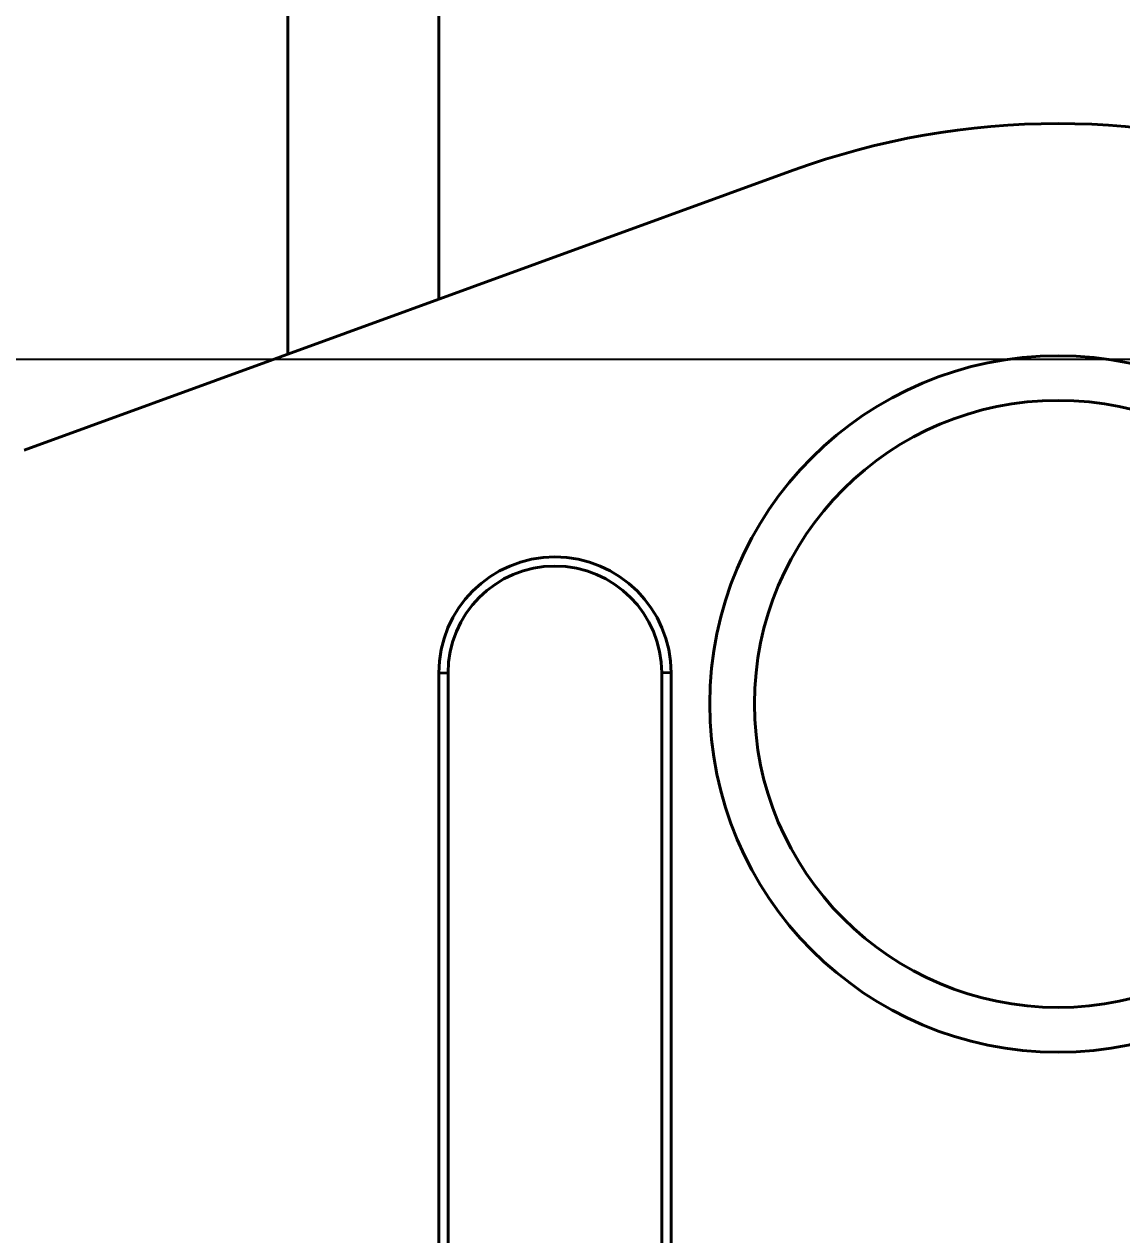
# Model space of a CAD drawing. Header units: millimetres. Extents: x 0 to 4205, y 0 to 2970.
# Drawn here: x 1330.7 to 1472.4, y 1272.8 to 1429.3 of the extents above; entities that cross this region are included whole.
import ezdxf

# ---------------------------------------------------------------- set-up
doc = ezdxf.new("R2010")
doc.units = ezdxf.units.MM
doc.header["$LTSCALE"] = 5
for name, color, linetype, lineweight in [('가시적인 것(ISO)', 3, 'Continuous', 40), ('가시적인 좁은 것(ISO)', 3, 'Continuous', 35), ('기호(ISO)', 5, 'Continuous', 25), ('치수(ISO)', 2, 'Continuous', 25)]:
    doc.layers.add(name, color=color, linetype=linetype, lineweight=lineweight)
doc.styles.add('치수 텍스트_PSTEK_POSCO', font='isocp.shx')
doc.dimstyles.new('치수_PSTEK_POSCO', dxfattribs={"dimscale": 5, "dimtxt": 3, "dimasz": 2, "dimexe": 2, "dimexo": 2.5, "dimgap": 1, "dimtad": 1, "dimrnd": 1e-08, "dimdsep": 46, "dimtxsty": '치수 텍스트_PSTEK_POSCO', "dimcen": 0.09, "dimdle": 10, "dimclrd": 7, "dimclre": 7, "dimclrt": 2, "dimadec": 1, "dimazin": 2, "dimtfac": 1, "dimtmove": 0, "dimatfit": 3, "dimfxl": 0, "dimtolj": 1, "dimlwd": -1, "dimlwe": -1, "dimarcsym": 0})

# ---------------------------------------------------------------- blocks, each defined once
blk = doc.blocks.new('*D28')
at = {"layer": 'Defpoints', "color": 0, "transparency": 16777216}
for p in [(1254.2, 1569.62), (1351.2, 1569.62), (1354.2, 551.42)]:
    blk.add_point(p, dxfattribs=at)
at = {"layer": '치수(ISO)', "color": 7, "transparency": 16777216}
for p, q in [((1338.7, 1569.62), (1244.2, 1569.62)), ((1254.2, 561.42), (1254.2, 1559.62)), ((1341.7, 551.42), (1244.2, 551.42))]:
    blk.add_line(p, q, dxfattribs=at)
for points in [[(1252.54, 1559.62), (1255.87, 1559.62), (1254.2, 1569.62)], [(1252.54, 561.42), (1255.87, 561.42), (1254.2, 551.42)]]:
    blk.add_solid(points, dxfattribs=at)
at = {"layer": '치수(ISO)', "color": 2, "transparency": 16777216, "insert": (1241.7, 1036.82), "char_height": 15, "attachment_point": 4, "rotation": 90, "style": '치수 텍스트_PSTEK_POSCO'}
blk.add_mtext('\\A1;1018.2', dxfattribs=at)
blk = doc.blocks.new('*D30')
at = {"layer": 'Defpoints', "color": 0, "transparency": 16777216}
for p in [(1569.2, 1653.62), (1189.69, 476.42), (1354.2, 476.42)]:
    blk.add_point(p, dxfattribs=at)
at = {"layer": '치수(ISO)', "color": 7, "transparency": 16777216}
for p, q in [((1556.7, 1653.62), (1179.69, 1653.62)), ((1189.69, 1643.62), (1189.69, 486.42)), ((1341.7, 476.42), (1179.69, 476.42))]:
    blk.add_line(p, q, dxfattribs=at)
for points in [[(1188.02, 1643.62), (1191.35, 1643.62), (1189.69, 1653.62)], [(1188.02, 486.42), (1191.35, 486.42), (1189.69, 476.42)]]:
    blk.add_solid(points, dxfattribs=at)
at = {"layer": '치수(ISO)', "color": 2, "transparency": 16777216, "insert": (1177.19, 1041.32), "char_height": 15, "attachment_point": 4, "rotation": 90, "style": '치수 텍스트_PSTEK_POSCO'}
blk.add_mtext('\\A1;1177.2', dxfattribs=at)

msp = doc.modelspace()

# ---------------------------------------------------------------- linework, layer by layer
at = {"layer": '가시적인 것(ISO)'}
for p, q in [((1384.2036, 1393.7176), (1384.2036, 1551.6175)), ((1364.7036, 1386.6202), (1364.7036, 1470.9175)), ((1430.0016, 1410.3867), (1330.6531, 1374.2268)), ((1384.2036, 637.4175), (1384.2036, 1345.4175)), ((1385.3954, 637.4175), (1385.3954, 1345.4175)), ((1413.0119, 1345.4175), (1413.0119, 637.4175)), ((1414.2036, 1345.4175), (1414.2036, 637.4175))]:
    msp.add_line(p, q, dxfattribs=at)
for radius in [45, 39.2265]:
    msp.add_circle((1464.2036, 1341.4175), radius, dxfattribs=at)
for centre, radius, start, end in [((1464.2036, 1316.4175), 100, 70, 110), ((1399.2036, 1345.4175), 15, 0, 180), ((1399.2036, 1345.4175), 13.8082, 0, 180)]:
    msp.add_arc(centre, radius, start, end, dxfattribs=at)
at = {"layer": '가시적인 좁은 것(ISO)'}
for p, q in [((1384.2036, 1345.4175), (1385.3954, 1345.4175)), ((1414.2036, 1345.4175), (1413.0119, 1345.4175))]:
    msp.add_line(p, q, dxfattribs=at)
at = {"layer": '기호(ISO)', "color": 7}
msp.add_line((1494.4599, 1385.941), (1123.8995, 1385.941), dxfattribs=at)

# ---------------------------------------------------------------- dimensions: what is measured, and where the dimension line sits
at = {"layer": '치수(ISO)', "color": 7}
for base, p1, p2, angle, picture, middle in [((1189.6879, 476.4175), (1569.2036, 1653.6175), (1354.2036, 476.4175), 270, '*D30', (1189.6879, 1065.0175)), ((1254.2036, 1569.6175), (1354.2036, 551.4175), (1351.2036, 1569.6175), 90, '*D28', (1254.2036, 1060.5175))]:
    dim = msp.add_linear_dim(base=base, p1=p1, p2=p2, angle=angle, dimstyle='치수_PSTEK_POSCO', override={"dimdec": 2, "dimtp": 0, "dimtm": 0, "dimtdec": 2, "dimtofl": 0, "dimatfit": 1}, dxfattribs=at)
    dim.commit()
    dim.dimension.update_dxf_attribs({"geometry": picture, "text_midpoint": middle, "dimtype": 160})

doc.saveas('drawing.dxf')
